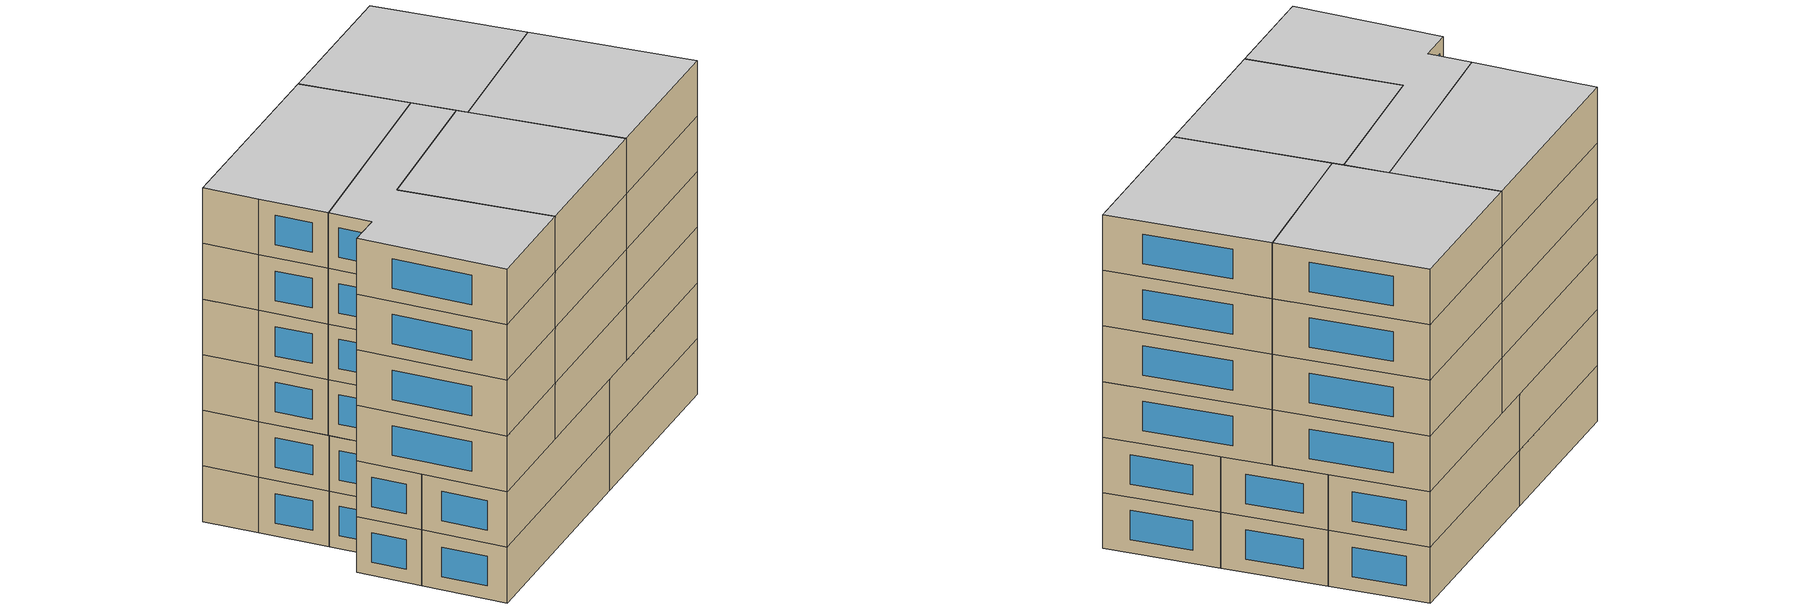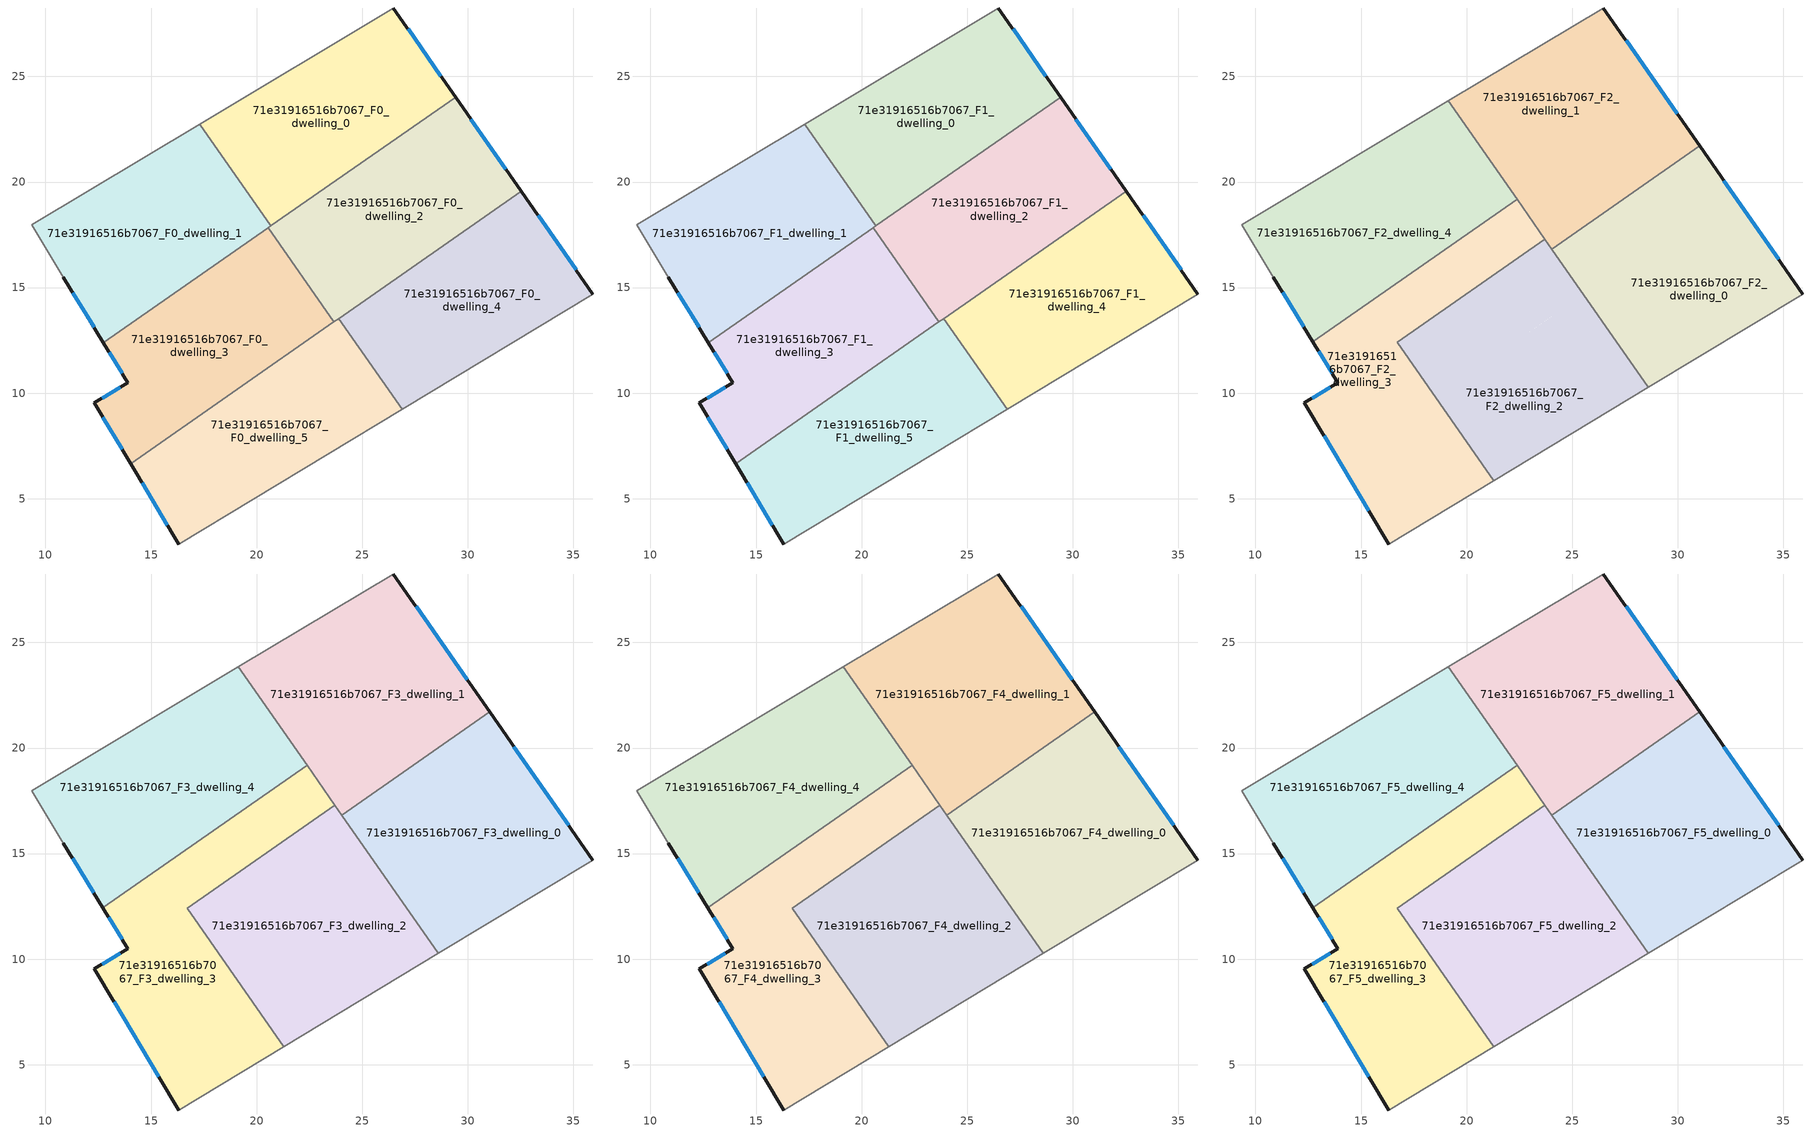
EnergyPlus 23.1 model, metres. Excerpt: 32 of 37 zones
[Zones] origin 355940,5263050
71e31916516b7067_F0_dwelling_0
 floor ground (EU_floor_Construction): 26.48,28.24 29.42,24.02 20.68,17.92 17.31,22.74 z0
 wall outside (EU_wall_Construction): 29.42,24.02 26.48,28.24 z0:3
 wall to 71e31916516b7067_F0_dwelling_1 (EU_wall_Construction): 17.31,22.74 20.68,17.92 z0:3
 wall adiabatic (EU_wall_Construction): 26.48,28.24 17.31,22.74 z0:3
 wall to 71e31916516b7067_F0_dwelling_2 (EU_wall_Construction): 20.68,17.92 29.42,24.02 z0:3
 window (EU_Window_Construction): 28.73,25.01 27.17,27.25 z0.7:2.3
71e31916516b7067_F0_dwelling_1
 floor ground (EU_floor_Construction): 17.31,22.74 20.68,17.92 12.75,12.39 10.84,15.49 9.34,17.97 z0
 wall outside (EU_wall_Construction): 10.84,15.49 12.75,12.39 z0:3
 wall adiabatic (EU_wall_Construction): 17.31,22.74 9.34,17.97 10.84,15.49 z0:3
 wall to 71e31916516b7067_F0_dwelling_3 (EU_wall_Construction): 12.75,12.39 20.55,17.83 z0:3
 wall to 71e31916516b7067_F0_dwelling_2 (EU_wall_Construction): 20.55,17.83 20.68,17.92 z0:3
 window (EU_Window_Construction): 11.29,14.76 12.3,13.11 z0.7:2.3
71e31916516b7067_F0_dwelling_2
 floor ground (EU_floor_Construction): 29.42,24.02 32.53,19.56 23.67,13.37 20.55,17.83 z0
 wall outside (EU_wall_Construction): 32.53,19.56 29.42,24.02 z0:3
 wall to 71e31916516b7067_F0_dwelling_3 (EU_wall_Construction): 20.55,17.83 23.67,13.37 z0:3
 wall to 71e31916516b7067_F0_dwelling_4 (EU_wall_Construction): 23.9,13.53 32.53,19.56 z0:3
 wall to 71e31916516b7067_F0_dwelling_5 (EU_wall_Construction): 23.67,13.37 23.9,13.53 z0:3
 window (EU_Window_Construction): 31.8,20.61 30.16,22.97 z0.7:2.3
71e31916516b7067_F0_dwelling_3
 floor ground (EU_floor_Construction): 20.55,17.83 23.67,13.37 14.04,6.65 12.31,9.54 13.91,10.5 12.75,12.39 z0
 wall outside (EU_wall_Construction): 12.75,12.39 13.91,10.5 12.31,9.54 14.04,6.65 z0:3
 wall to 71e31916516b7067_F0_dwelling_5 (EU_wall_Construction): 14.04,6.65 23.67,13.37 z0:3
 window (EU_Window_Construction): 12.72,8.87 13.63,7.33 / 13.53,10.27 12.69,9.77 / 13.02,11.94 13.64,10.94 z0.7:2.3
71e31916516b7067_F0_dwelling_4
 floor ground (EU_floor_Construction): 32.53,19.56 35.93,14.69 26.89,9.24 23.9,13.53 z0
 wall outside (EU_wall_Construction): 35.93,14.69 32.53,19.56 z0:3
 wall to 71e31916516b7067_F0_dwelling_5 (EU_wall_Construction): 23.9,13.53 26.89,9.24 z0:3
 wall adiabatic (EU_wall_Construction): 26.89,9.24 35.93,14.69 z0:3
 window (EU_Window_Construction): 35.13,15.83 33.33,18.42 z0.7:2.3
71e31916516b7067_F0_dwelling_5
 floor ground (EU_floor_Construction): 23.9,13.53 26.89,9.24 16.31,2.85 14.04,6.65 z0
 wall outside (EU_wall_Construction): 14.04,6.65 16.31,2.85 z0:3
 wall adiabatic (EU_wall_Construction): 16.31,2.85 26.89,9.24 z0:3
 window (EU_Window_Construction): 14.57,5.76 15.78,3.75 z0.7:2.3
71e31916516b7067_F1_dwelling_0
 floor to 71e31916516b7067_F0_dwelling_0 (EU_floor_Construction): 26.48,28.24 29.42,24.02 20.68,17.92 17.31,22.74 z3
 wall outside (EU_wall_Construction): 29.42,24.02 26.48,28.24 z3:6
 wall to 71e31916516b7067_F1_dwelling_1 (EU_wall_Construction): 17.31,22.74 20.68,17.92 z3:6
 wall adiabatic (EU_wall_Construction): 26.48,28.24 17.31,22.74 z3:6
 wall to 71e31916516b7067_F1_dwelling_2 (EU_wall_Construction): 20.68,17.92 29.42,24.02 z3:6
 window (EU_Window_Construction): 28.73,25.01 27.17,27.25 z3.7:5.3
 ceiling adiabatic (EU_roof_Construction): 22.42,19.13 22.39,19.17 20.65,17.96 20.68,17.92 z6
71e31916516b7067_F1_dwelling_1
 floor to 71e31916516b7067_F0_dwelling_1 (EU_floor_Construction): 17.31,22.74 20.68,17.92 12.75,12.39 10.84,15.49 9.34,17.97 z3
 wall outside (EU_wall_Construction): 10.84,15.49 12.75,12.39 z3:6
 wall adiabatic (EU_wall_Construction): 17.31,22.74 9.34,17.97 10.84,15.49 z3:6
 wall to 71e31916516b7067_F1_dwelling_3 (EU_wall_Construction): 12.75,12.39 20.55,17.83 z3:6
 wall to 71e31916516b7067_F1_dwelling_2 (EU_wall_Construction): 20.55,17.83 20.68,17.92 z3:6
 window (EU_Window_Construction): 11.29,14.76 12.3,13.11 z3.7:5.3
 ceiling adiabatic (EU_roof_Construction): 20.68,17.92 20.65,17.96 12.72,12.43 12.75,12.39 z6
71e31916516b7067_F1_dwelling_2
 floor to 71e31916516b7067_F0_dwelling_2 (EU_floor_Construction): 29.42,24.02 32.53,19.56 23.67,13.37 20.55,17.83 z3
 wall outside (EU_wall_Construction): 32.53,19.56 29.42,24.02 z3:6
 wall to 71e31916516b7067_F1_dwelling_3 (EU_wall_Construction): 20.55,17.83 23.67,13.37 z3:6
 wall to 71e31916516b7067_F1_dwelling_4 (EU_wall_Construction): 23.9,13.53 32.53,19.56 z3:6
 wall to 71e31916516b7067_F1_dwelling_5 (EU_wall_Construction): 23.67,13.37 23.9,13.53 z3:6
 window (EU_Window_Construction): 31.8,20.61 30.16,22.97 z3.7:5.3
 ceiling adiabatic (EU_roof_Construction): 23.7,17.29 22.42,19.13 20.55,17.83 21.84,15.99 z6
71e31916516b7067_F1_dwelling_3
 floor to 71e31916516b7067_F0_dwelling_3 (EU_floor_Construction): 20.55,17.83 23.67,13.37 14.04,6.65 12.31,9.54 13.91,10.5 12.75,12.39 z3
 wall outside (EU_wall_Construction): 12.75,12.39 13.91,10.5 12.31,9.54 14.04,6.65 z3:6
 wall to 71e31916516b7067_F1_dwelling_5 (EU_wall_Construction): 14.04,6.65 23.67,13.37 z3:6
 window (EU_Window_Construction): 12.72,8.87 13.63,7.33 / 13.53,10.27 12.69,9.77 / 13.02,11.94 13.64,10.94 z3.7:5.3
71e31916516b7067_F1_dwelling_4
 floor to 71e31916516b7067_F0_dwelling_4 (EU_floor_Construction): 32.53,19.56 35.93,14.69 26.89,9.24 23.9,13.53 z3
 wall outside (EU_wall_Construction): 35.93,14.69 32.53,19.56 z3:6
 wall to 71e31916516b7067_F1_dwelling_5 (EU_wall_Construction): 23.9,13.53 26.89,9.24 z3:6
 wall adiabatic (EU_wall_Construction): 26.89,9.24 35.93,14.69 z3:6
 window (EU_Window_Construction): 35.13,15.83 33.33,18.42 z3.7:5.3
71e31916516b7067_F1_dwelling_5
 floor to 71e31916516b7067_F0_dwelling_5 (EU_floor_Construction): 23.9,13.53 26.89,9.24 16.31,2.85 14.04,6.65 z3
 wall outside (EU_wall_Construction): 14.04,6.65 16.31,2.85 z3:6
 wall adiabatic (EU_wall_Construction): 16.31,2.85 26.89,9.24 z3:6
 window (EU_Window_Construction): 14.57,5.76 15.78,3.75 z3.7:5.3
71e31916516b7067_F2_dwelling_0
 floor to 71e31916516b7067_F1_dwelling_4 (EU_floor_Construction): 32.53,19.56 35.93,14.69 28.6,10.27 25.53,14.67 z6
 floor to 71e31916516b7067_F1_dwelling_2 (EU_floor_Construction): 31.04,21.71 32.53,19.56 25.53,14.67 24.03,16.82 z6
 wall outside (EU_wall_Construction): 35.93,14.69 31.04,21.71 z6:9
 wall to 71e31916516b7067_F2_dwelling_1 (EU_wall_Construction): 31.04,21.71 24.03,16.82 z6:9
 wall adiabatic (EU_wall_Construction): 28.6,10.27 35.93,14.69 z6:9
 wall to 71e31916516b7067_F2_dwelling_2 (EU_wall_Construction): 24.03,16.82 28.6,10.27 z6:9
 window (EU_Window_Construction): 34.78,16.34 32.19,20.06 z6.7:8.3
71e31916516b7067_F2_dwelling_1
 floor to 71e31916516b7067_F1_dwelling_0 (EU_floor_Construction): 26.48,28.24 29.42,24.02 22.42,19.13 19.14,23.84 z6
 floor to 71e31916516b7067_F1_dwelling_2 (EU_floor_Construction): 29.42,24.02 31.04,21.71 24.03,16.82 22.42,19.13 z6
 wall outside (EU_wall_Construction): 31.04,21.71 26.48,28.24 z6:9
 wall adiabatic (EU_wall_Construction): 26.48,28.24 19.14,23.84 z6:9
 wall to 71e31916516b7067_F2_dwelling_4 (EU_wall_Construction): 19.14,23.84 22.39,19.17 z6:9
 wall to 71e31916516b7067_F2_dwelling_3 (EU_wall_Construction): 22.39,19.17 23.71,17.29 z6:9
 wall to 71e31916516b7067_F2_dwelling_2 (EU_wall_Construction): 23.71,17.29 24.03,16.82 z6:9
 window (EU_Window_Construction): 29.97,23.24 27.55,26.71 z6.7:8.3
71e31916516b7067_F2_dwelling_2
 floor to 71e31916516b7067_F1_dwelling_5 (EU_floor_Construction): 23.9,13.53 26.89,9.24 21.29,5.85 18.54,9.79 z6
 floor to 71e31916516b7067_F1_dwelling_4 (EU_floor_Construction): 25.53,14.67 28.6,10.27 26.89,9.24 23.9,13.53 z6
 floor to 71e31916516b7067_F1_dwelling_3 (EU_floor_Construction): 21.84,15.99 23.67,13.37 18.54,9.79 16.71,12.41 z6
 floor to 71e31916516b7067_F1_dwelling_2 (EU_floor_Construction): 23.7,17.29 25.53,14.67 23.67,13.37 21.84,15.99 z6
 wall to 71e31916516b7067_F2_dwelling_3 (EU_wall_Construction): 23.71,17.29 16.71,12.41 21.29,5.85 z6:9
 wall adiabatic (EU_wall_Construction): 21.29,5.85 28.6,10.27 z6:9
71e31916516b7067_F2_dwelling_3
 floor to 71e31916516b7067_F1_dwelling_3 (EU_floor_Construction): 20.55,17.83 21.84,15.99 16.71,12.41 18.54,9.79 14.04,6.65 12.31,9.54 13.91,10.5 12.75,12.39 z6
 floor adiabatic (EU_floor_Construction): 22.39,19.17 23.71,17.29 21.84,15.99 20.55,17.83 12.75,12.39 12.72,12.43 z6
 floor to 71e31916516b7067_F1_dwelling_5 (EU_floor_Construction): 18.54,9.79 21.29,5.85 16.31,2.85 14.04,6.65 z6
 wall outside (EU_wall_Construction): 12.72,12.43 13.91,10.5 12.31,9.54 16.31,2.85 z6:9
 wall adiabatic (EU_wall_Construction): 16.31,2.85 21.29,5.85 z6:9
 wall to 71e31916516b7067_F2_dwelling_4 (EU_wall_Construction): 22.39,19.17 12.72,12.43 z6:9
 window (EU_Window_Construction): 13.25,7.97 15.37,4.42 / 13.53,10.27 12.69,9.77 / 13,11.97 13.63,10.95 z6.7:8.3
71e31916516b7067_F2_dwelling_4
 floor to 71e31916516b7067_F1_dwelling_1 (EU_floor_Construction): 17.31,22.74 20.65,17.96 12.72,12.43 10.84,15.49 9.34,17.97 z6
 floor to 71e31916516b7067_F1_dwelling_0 (EU_floor_Construction): 19.14,23.84 22.39,19.17 20.65,17.96 17.31,22.74 z6
 wall outside (EU_wall_Construction): 10.84,15.49 12.72,12.43 z6:9
 wall adiabatic (EU_wall_Construction): 19.14,23.84 9.34,17.97 10.84,15.49 z6:9
 window (EU_Window_Construction): 11.28,14.77 12.28,13.15 z6.7:8.3
71e31916516b7067_F3_dwelling_0
 floor to 71e31916516b7067_F2_dwelling_0 (EU_floor_Construction): 31.04,21.71 35.93,14.69 28.6,10.27 24.03,16.82 z9
 wall outside (EU_wall_Construction): 35.93,14.69 31.04,21.71 z9:12
 wall to 71e31916516b7067_F3_dwelling_1 (EU_wall_Construction): 31.04,21.71 24.03,16.82 z9:12
 wall adiabatic (EU_wall_Construction): 28.6,10.27 35.93,14.69 z9:12
 wall to 71e31916516b7067_F3_dwelling_2 (EU_wall_Construction): 24.03,16.82 28.6,10.27 z9:12
 window (EU_Window_Construction): 34.78,16.34 32.19,20.06 z9.7:11.3
71e31916516b7067_F3_dwelling_1
 floor to 71e31916516b7067_F2_dwelling_1 (EU_floor_Construction): 26.48,28.24 31.04,21.71 24.03,16.82 19.14,23.84 z9
 wall outside (EU_wall_Construction): 31.04,21.71 26.48,28.24 z9:12
 wall adiabatic (EU_wall_Construction): 26.48,28.24 19.14,23.84 z9:12
 wall to 71e31916516b7067_F3_dwelling_4 (EU_wall_Construction): 19.14,23.84 22.39,19.17 z9:12
 wall to 71e31916516b7067_F3_dwelling_3 (EU_wall_Construction): 22.39,19.17 23.71,17.29 z9:12
 wall to 71e31916516b7067_F3_dwelling_2 (EU_wall_Construction): 23.71,17.29 24.03,16.82 z9:12
 window (EU_Window_Construction): 29.97,23.24 27.55,26.71 z9.7:11.3
71e31916516b7067_F3_dwelling_2
 floor to 71e31916516b7067_F2_dwelling_2 (EU_floor_Construction): 23.71,17.29 28.6,10.27 21.29,5.85 16.71,12.41 z9
 wall to 71e31916516b7067_F3_dwelling_3 (EU_wall_Construction): 23.71,17.29 16.71,12.41 21.29,5.85 z9:12
 wall adiabatic (EU_wall_Construction): 21.29,5.85 28.6,10.27 z9:12
71e31916516b7067_F3_dwelling_3
 floor to 71e31916516b7067_F2_dwelling_3 (EU_floor_Construction): 22.39,19.17 23.71,17.29 16.71,12.41 21.29,5.85 16.31,2.85 12.31,9.54 13.91,10.5 12.72,12.43 z9
 wall outside (EU_wall_Construction): 12.72,12.43 13.91,10.5 12.31,9.54 16.31,2.85 z9:12
 wall adiabatic (EU_wall_Construction): 16.31,2.85 21.29,5.85 z9:12
 wall to 71e31916516b7067_F3_dwelling_4 (EU_wall_Construction): 22.39,19.17 12.72,12.43 z9:12
 window (EU_Window_Construction): 13.25,7.97 15.37,4.42 / 13.53,10.27 12.69,9.77 / 13,11.97 13.63,10.95 z9.7:11.3
71e31916516b7067_F3_dwelling_4
 floor to 71e31916516b7067_F2_dwelling_4 (EU_floor_Construction): 19.14,23.84 22.39,19.17 12.72,12.43 10.84,15.49 9.34,17.97 z9
 wall outside (EU_wall_Construction): 10.84,15.49 12.72,12.43 z9:12
 wall adiabatic (EU_wall_Construction): 19.14,23.84 9.34,17.97 10.84,15.49 z9:12
 window (EU_Window_Construction): 11.28,14.77 12.28,13.15 z9.7:11.3
71e31916516b7067_F4_dwelling_0
 floor to 71e31916516b7067_F3_dwelling_0 (EU_floor_Construction): 31.04,21.71 35.93,14.69 28.6,10.27 24.03,16.82 z12
 wall outside (EU_wall_Construction): 35.93,14.69 31.04,21.71 z12:15
 wall to 71e31916516b7067_F4_dwelling_1 (EU_wall_Construction): 31.04,21.71 24.03,16.82 z12:15
 wall adiabatic (EU_wall_Construction): 28.6,10.27 35.93,14.69 z12:15
 wall to 71e31916516b7067_F4_dwelling_2 (EU_wall_Construction): 24.03,16.82 28.6,10.27 z12:15
 window (EU_Window_Construction): 34.78,16.34 32.19,20.06 z12.7:14.3
71e31916516b7067_F4_dwelling_1
 floor to 71e31916516b7067_F3_dwelling_1 (EU_floor_Construction): 26.48,28.24 31.04,21.71 24.03,16.82 19.14,23.84 z12
 wall outside (EU_wall_Construction): 31.04,21.71 26.48,28.24 z12:15
 wall adiabatic (EU_wall_Construction): 26.48,28.24 19.14,23.84 z12:15
 wall to 71e31916516b7067_F4_dwelling_4 (EU_wall_Construction): 19.14,23.84 22.39,19.17 z12:15
 wall to 71e31916516b7067_F4_dwelling_3 (EU_wall_Construction): 22.39,19.17 23.71,17.29 z12:15
 wall to 71e31916516b7067_F4_dwelling_2 (EU_wall_Construction): 23.71,17.29 24.03,16.82 z12:15
 window (EU_Window_Construction): 29.97,23.24 27.55,26.71 z12.7:14.3
71e31916516b7067_F4_dwelling_2
 floor to 71e31916516b7067_F3_dwelling_2 (EU_floor_Construction): 23.71,17.29 28.6,10.27 21.29,5.85 16.71,12.41 z12
 wall to 71e31916516b7067_F4_dwelling_3 (EU_wall_Construction): 23.71,17.29 16.71,12.41 21.29,5.85 z12:15
 wall adiabatic (EU_wall_Construction): 21.29,5.85 28.6,10.27 z12:15
71e31916516b7067_F4_dwelling_3
 floor to 71e31916516b7067_F3_dwelling_3 (EU_floor_Construction): 22.39,19.17 23.71,17.29 16.71,12.41 21.29,5.85 16.31,2.85 12.31,9.54 13.91,10.5 12.72,12.43 z12
 wall outside (EU_wall_Construction): 12.72,12.43 13.91,10.5 12.31,9.54 16.31,2.85 z12:15
 wall adiabatic (EU_wall_Construction): 16.31,2.85 21.29,5.85 z12:15
 wall to 71e31916516b7067_F4_dwelling_4 (EU_wall_Construction): 22.39,19.17 12.72,12.43 z12:15
 window (EU_Window_Construction): 13.25,7.97 15.37,4.42 / 13.53,10.27 12.69,9.77 / 13,11.97 13.63,10.95 z12.7:14.3
71e31916516b7067_F4_dwelling_4
 floor to 71e31916516b7067_F3_dwelling_4 (EU_floor_Construction): 19.14,23.84 22.39,19.17 12.72,12.43 10.84,15.49 9.34,17.97 z12
 wall outside (EU_wall_Construction): 10.84,15.49 12.72,12.43 z12:15
 wall adiabatic (EU_wall_Construction): 19.14,23.84 9.34,17.97 10.84,15.49 z12:15
 window (EU_Window_Construction): 11.28,14.77 12.28,13.15 z12.7:14.3
71e31916516b7067_F5_dwelling_0
 floor to 71e31916516b7067_F4_dwelling_0 (EU_floor_Construction): 31.04,21.71 35.93,14.69 28.6,10.27 24.03,16.82 z15
 wall outside (EU_wall_Construction): 35.93,14.69 31.04,21.71 z15:18
 wall to 71e31916516b7067_F5_dwelling_1 (EU_wall_Construction): 31.04,21.71 24.03,16.82 z15:18
 wall adiabatic (EU_wall_Construction): 28.6,10.27 35.93,14.69 z15:18
 wall to 71e31916516b7067_F5_dwelling_2 (EU_wall_Construction): 24.03,16.82 28.6,10.27 z15:18
 window (EU_Window_Construction): 34.78,16.34 32.19,20.06 z15.7:17.3
 ceiling to 71e31916516b7067_F6_dwelling_0 (EU_floor_Construction): 35.93,14.69 31.04,21.71 24.03,16.82 28.6,10.27 z18
71e31916516b7067_F5_dwelling_1
 floor to 71e31916516b7067_F4_dwelling_1 (EU_floor_Construction): 26.48,28.24 31.04,21.71 24.03,16.82 19.14,23.84 z15
 wall outside (EU_wall_Construction): 31.04,21.71 26.48,28.24 z15:18
 wall adiabatic (EU_wall_Construction): 26.48,28.24 19.14,23.84 z15:18
 wall to 71e31916516b7067_F5_dwelling_4 (EU_wall_Construction): 19.14,23.84 22.39,19.17 z15:18
 wall to 71e31916516b7067_F5_dwelling_3 (EU_wall_Construction): 22.39,19.17 23.71,17.29 z15:18
 wall to 71e31916516b7067_F5_dwelling_2 (EU_wall_Construction): 23.71,17.29 24.03,16.82 z15:18
 window (EU_Window_Construction): 29.97,23.24 27.55,26.71 z15.7:17.3
 ceiling to 71e31916516b7067_F6_dwelling_1 (EU_floor_Construction): 31.04,21.71 26.48,28.24 19.14,23.84 24.03,16.82 z18
71e31916516b7067_F5_dwelling_2
 floor to 71e31916516b7067_F4_dwelling_2 (EU_floor_Construction): 23.71,17.29 28.6,10.27 21.29,5.85 16.71,12.41 z15
 wall to 71e31916516b7067_F5_dwelling_3 (EU_wall_Construction): 23.71,17.29 16.71,12.41 21.29,5.85 z15:18
 wall adiabatic (EU_wall_Construction): 21.29,5.85 28.6,10.27 z15:18
 ceiling to 71e31916516b7067_F6_dwelling_2 (EU_floor_Construction): 28.6,10.27 23.71,17.29 16.71,12.41 21.29,5.85 z18
71e31916516b7067_F5_dwelling_3
 floor to 71e31916516b7067_F4_dwelling_3 (EU_floor_Construction): 22.39,19.17 23.71,17.29 16.71,12.41 21.29,5.85 16.31,2.85 12.31,9.54 13.91,10.5 12.72,12.43 z15
 wall outside (EU_wall_Construction): 12.72,12.43 13.91,10.5 12.31,9.54 16.31,2.85 z15:18
 wall adiabatic (EU_wall_Construction): 16.31,2.85 21.29,5.85 z15:18
 wall to 71e31916516b7067_F5_dwelling_4 (EU_wall_Construction): 22.39,19.17 12.72,12.43 z15:18
 window (EU_Window_Construction): 13.25,7.97 15.37,4.42 / 13.53,10.27 12.69,9.77 / 13,11.97 13.63,10.95 z15.7:17.3
 ceiling to 71e31916516b7067_F6_dwelling_3 (EU_floor_Construction): 21.29,5.85 16.71,12.41 23.71,17.29 22.39,19.17 12.72,12.43 13.91,10.5 12.31,9.54 16.31,2.85 z18
71e31916516b7067_F5_dwelling_4
 floor to 71e31916516b7067_F4_dwelling_4 (EU_floor_Construction): 19.14,23.84 22.39,19.17 12.72,12.43 10.84,15.49 9.34,17.97 z15
 wall outside (EU_wall_Construction): 10.84,15.49 12.72,12.43 z15:18
 wall adiabatic (EU_wall_Construction): 19.14,23.84 9.34,17.97 10.84,15.49 z15:18
 window (EU_Window_Construction): 11.28,14.77 12.28,13.15 z15.7:17.3
 ceiling to 71e31916516b7067_F6_dwelling_4 (EU_floor_Construction): 22.39,19.17 19.14,23.84 9.34,17.97 10.84,15.49 12.72,12.43 z18
[Building]
EU S2 Campaign: North Axis=0; Terrain=City; Solar Distribution=FullExterior
[Site:Location]
Budapest.Ferenc.Liszt.Intl.AP: Latitude=47.437; Longitude=19.256; Time Zone=1; Elevation=185
[SizingPeriod:WeatherFileDays]
AnnualSizingPeriod: Begin Month=1; Begin Day of Month=1; End Month=12; End Day of Month=31; Day of Week for Start Day=Monday; Use Weather File Daylight Saving Period=No; Use Weather File Rain and Snow Indicators=No
[MATERIAL]
EU_InternalMass_Material: Roughness=MediumRough; Thickness=0.1; Conductivity=1; Density=1800; Specific Heat=900; Thermal Absorptance=0.9; Solar Absorptance=0.7; Visible Absorptance=0.7
[MATERIAL:NOMASS] Roughness=MediumRough; Thermal Absorptance=0.9; Solar Absorptance=0.7; Visible Absorptance=0.7
Name | Thermal Resistance
EU_wall_NoMass | 0.832559
EU_roof_NoMass | 1.39638
EU_floor_NoMass | 0.872794
[WINDOWMATERIAL:SIMPLEGLAZINGSYSTEM]
EU_Window_SimpleGlazing: UFactor=2.79869; Solar Heat Gain Coefficient=0.75; Visible Transmittance=0.75
[CONSTRUCTION]
EU_wall_Construction: EU_wall_NoMass
EU_roof_Construction: EU_roof_NoMass
EU_floor_Construction: EU_floor_NoMass
EU_Window_Construction: EU_Window_SimpleGlazing
EU_InternalMass_Construction: EU_InternalMass_Material
[ZONE] Type=1; Multiplier=1; Ceiling Height=autocalculate; Floor Area=autocalculate; Part of Total Floor Area=Yes
Name | Volume
71e31916516b7067_F0_dwelling_0; 71e31916516b7067_F1_dwelling_0; 71e31916516b7067_F0_dwelling_1; 71e31916516b7067_F1_dwelling_1 | 176.524
71e31916516b7067_F2_dwelling_0; 71e31916516b7067_F3_dwelling_0; 71e31916516b7067_F4_dwelling_0; 71e31916516b7067_F5_dwelling_0 | 211.844
71e31916516b7067_F2_dwelling_1; 71e31916516b7067_F3_dwelling_1; 71e31916516b7067_F4_dwelling_1; 71e31916516b7067_F5_dwelling_1 | 211.834
71e31916516b7067_F0_dwelling_2; 71e31916516b7067_F1_dwelling_2 | 176.521
71e31916516b7067_F2_dwelling_2; 71e31916516b7067_F3_dwelling_2; 71e31916516b7067_F4_dwelling_2; 71e31916516b7067_F5_dwelling_2; 71e31916516b7067_F2_dwelling_4; 71e31916516b7067_F3_dwelling_4; 71e31916516b7067_F4_dwelling_4; 71e31916516b7067_F5_dwelling_4 | 211.82
71e31916516b7067_F0_dwelling_3; 71e31916516b7067_F1_dwelling_3 | 176.531
71e31916516b7067_F2_dwelling_3; 71e31916516b7067_F3_dwelling_3; 71e31916516b7067_F4_dwelling_3; 71e31916516b7067_F5_dwelling_3 | 211.838
71e31916516b7067_F0_dwelling_4; 71e31916516b7067_F1_dwelling_4 | 176.54
71e31916516b7067_F0_dwelling_5; 71e31916516b7067_F1_dwelling_5 | 176.517
[INTERNALMASS] Construction=EU_InternalMass_Construction
Name | Zone or ZoneList | Surface Area
71e31916516b7067_F0_dwelling_0_EU_InternalMass | 71e31916516b7067_F0_dwelling_0 | 58.8413
71e31916516b7067_F0_dwelling_1_EU_InternalMass | 71e31916516b7067_F0_dwelling_1 | 58.8415
71e31916516b7067_F0_dwelling_2_EU_InternalMass | 71e31916516b7067_F0_dwelling_2 | 58.8404
71e31916516b7067_F0_dwelling_3_EU_InternalMass | 71e31916516b7067_F0_dwelling_3 | 58.8437
71e31916516b7067_F0_dwelling_4_EU_InternalMass | 71e31916516b7067_F0_dwelling_4 | 58.8468
71e31916516b7067_F0_dwelling_5_EU_InternalMass | 71e31916516b7067_F0_dwelling_5 | 58.8392
71e31916516b7067_F1_dwelling_0_EU_InternalMass | 71e31916516b7067_F1_dwelling_0 | 58.8413
71e31916516b7067_F1_dwelling_1_EU_InternalMass | 71e31916516b7067_F1_dwelling_1 | 58.8415
71e31916516b7067_F1_dwelling_2_EU_InternalMass | 71e31916516b7067_F1_dwelling_2 | 58.8404
71e31916516b7067_F1_dwelling_3_EU_InternalMass | 71e31916516b7067_F1_dwelling_3 | 58.8437
71e31916516b7067_F1_dwelling_4_EU_InternalMass | 71e31916516b7067_F1_dwelling_4 | 58.8468
71e31916516b7067_F1_dwelling_5_EU_InternalMass | 71e31916516b7067_F1_dwelling_5 | 58.8392
71e31916516b7067_F2_dwelling_0_EU_InternalMass | 71e31916516b7067_F2_dwelling_0 | 70.6147
71e31916516b7067_F2_dwelling_1_EU_InternalMass | 71e31916516b7067_F2_dwelling_1 | 70.6134
71e31916516b7067_F2_dwelling_2_EU_InternalMass | 71e31916516b7067_F2_dwelling_2 | 70.6083
71e31916516b7067_F2_dwelling_3_EU_InternalMass | 71e31916516b7067_F2_dwelling_3 | 70.6126
71e31916516b7067_F2_dwelling_4_EU_InternalMass | 71e31916516b7067_F2_dwelling_4 | 70.6109
71e31916516b7067_F3_dwelling_0_EU_InternalMass | 71e31916516b7067_F3_dwelling_0 | 70.6147
71e31916516b7067_F3_dwelling_1_EU_InternalMass | 71e31916516b7067_F3_dwelling_1 | 70.6134
71e31916516b7067_F3_dwelling_2_EU_InternalMass | 71e31916516b7067_F3_dwelling_2 | 70.6083
71e31916516b7067_F3_dwelling_3_EU_InternalMass | 71e31916516b7067_F3_dwelling_3 | 70.6126
71e31916516b7067_F3_dwelling_4_EU_InternalMass | 71e31916516b7067_F3_dwelling_4 | 70.6109
71e31916516b7067_F4_dwelling_0_EU_InternalMass | 71e31916516b7067_F4_dwelling_0 | 70.6147
71e31916516b7067_F4_dwelling_1_EU_InternalMass | 71e31916516b7067_F4_dwelling_1 | 70.6134
71e31916516b7067_F4_dwelling_2_EU_InternalMass | 71e31916516b7067_F4_dwelling_2 | 70.6083
71e31916516b7067_F4_dwelling_3_EU_InternalMass | 71e31916516b7067_F4_dwelling_3 | 70.6126
71e31916516b7067_F4_dwelling_4_EU_InternalMass | 71e31916516b7067_F4_dwelling_4 | 70.6109
71e31916516b7067_F5_dwelling_0_EU_InternalMass | 71e31916516b7067_F5_dwelling_0 | 70.6147
71e31916516b7067_F5_dwelling_1_EU_InternalMass | 71e31916516b7067_F5_dwelling_1 | 70.6134
71e31916516b7067_F5_dwelling_2_EU_InternalMass | 71e31916516b7067_F5_dwelling_2 | 70.6083
71e31916516b7067_F5_dwelling_3_EU_InternalMass | 71e31916516b7067_F5_dwelling_3 | 70.6126
71e31916516b7067_F5_dwelling_4_EU_InternalMass | 71e31916516b7067_F5_dwelling_4 | 70.6109
[OTHEREQUIPMENT] Fuel Type=Electricity; Design Level Calculation Method=Watts/Area; Power per Zone Floor Area=1; Fraction Latent=0; Fraction Radiant=0; Fraction Lost=0; Carbon Dioxide Generation Rate=0; EndUse Subcategory=EU_Step8_InternalGains
Name | Zone or ZoneList or Space or SpaceList | Schedule
EU_Step8_InternalGain_71e31916516b7067_F0_dwelling_0_f000 | 71e31916516b7067_F0_dwelling_0 | EU_Step8_GainSchedule_71e31916516b7067_F0_dwelling_0_f000
EU_Step8_InternalGain_71e31916516b7067_F0_dwelling_1_f000 | 71e31916516b7067_F0_dwelling_1 | EU_Step8_GainSchedule_71e31916516b7067_F0_dwelling_1_f000
EU_Step8_InternalGain_71e31916516b7067_F0_dwelling_2_f000 | 71e31916516b7067_F0_dwelling_2 | EU_Step8_GainSchedule_71e31916516b7067_F0_dwelling_2_f000
EU_Step8_InternalGain_71e31916516b7067_F0_dwelling_3_f000 | 71e31916516b7067_F0_dwelling_3 | EU_Step8_GainSchedule_71e31916516b7067_F0_dwelling_3_f000
EU_Step8_InternalGain_71e31916516b7067_F0_dwelling_4_f000 | 71e31916516b7067_F0_dwelling_4 | EU_Step8_GainSchedule_71e31916516b7067_F0_dwelling_4_f000
EU_Step8_InternalGain_71e31916516b7067_F0_dwelling_5_f000 | 71e31916516b7067_F0_dwelling_5 | EU_Step8_GainSchedule_71e31916516b7067_F0_dwelling_5_f000
EU_Step8_InternalGain_71e31916516b7067_F1_dwelling_0_f000 | 71e31916516b7067_F1_dwelling_0 | EU_Step8_GainSchedule_71e31916516b7067_F1_dwelling_0_f000
EU_Step8_InternalGain_71e31916516b7067_F1_dwelling_1_f000 | 71e31916516b7067_F1_dwelling_1 | EU_Step8_GainSchedule_71e31916516b7067_F1_dwelling_1_f000
EU_Step8_InternalGain_71e31916516b7067_F1_dwelling_2_f000 | 71e31916516b7067_F1_dwelling_2 | EU_Step8_GainSchedule_71e31916516b7067_F1_dwelling_2_f000
EU_Step8_InternalGain_71e31916516b7067_F1_dwelling_3_f000 | 71e31916516b7067_F1_dwelling_3 | EU_Step8_GainSchedule_71e31916516b7067_F1_dwelling_3_f000
EU_Step8_InternalGain_71e31916516b7067_F1_dwelling_4_f000 | 71e31916516b7067_F1_dwelling_4 | EU_Step8_GainSchedule_71e31916516b7067_F1_dwelling_4_f000
EU_Step8_InternalGain_71e31916516b7067_F1_dwelling_5_f000 | 71e31916516b7067_F1_dwelling_5 | EU_Step8_GainSchedule_71e31916516b7067_F1_dwelling_5_f000
EU_Step8_InternalGain_71e31916516b7067_F2_dwelling_0_f000 | 71e31916516b7067_F2_dwelling_0 | EU_Step8_GainSchedule_71e31916516b7067_F2_dwelling_0_f000
EU_Step8_InternalGain_71e31916516b7067_F2_dwelling_1_f000 | 71e31916516b7067_F2_dwelling_1 | EU_Step8_GainSchedule_71e31916516b7067_F2_dwelling_1_f000
EU_Step8_InternalGain_71e31916516b7067_F2_dwelling_2_f000 | 71e31916516b7067_F2_dwelling_2 | EU_Step8_GainSchedule_71e31916516b7067_F2_dwelling_2_f000
EU_Step8_InternalGain_71e31916516b7067_F2_dwelling_3_f000 | 71e31916516b7067_F2_dwelling_3 | EU_Step8_GainSchedule_71e31916516b7067_F2_dwelling_3_f000
EU_Step8_InternalGain_71e31916516b7067_F2_dwelling_4_f000 | 71e31916516b7067_F2_dwelling_4 | EU_Step8_GainSchedule_71e31916516b7067_F2_dwelling_4_f000
EU_Step8_InternalGain_71e31916516b7067_F3_dwelling_0_f000 | 71e31916516b7067_F3_dwelling_0 | EU_Step8_GainSchedule_71e31916516b7067_F3_dwelling_0_f000
EU_Step8_InternalGain_71e31916516b7067_F3_dwelling_1_f000 | 71e31916516b7067_F3_dwelling_1 | EU_Step8_GainSchedule_71e31916516b7067_F3_dwelling_1_f000
EU_Step8_InternalGain_71e31916516b7067_F3_dwelling_2_f000 | 71e31916516b7067_F3_dwelling_2 | EU_Step8_GainSchedule_71e31916516b7067_F3_dwelling_2_f000
EU_Step8_InternalGain_71e31916516b7067_F3_dwelling_3_f000 | 71e31916516b7067_F3_dwelling_3 | EU_Step8_GainSchedule_71e31916516b7067_F3_dwelling_3_f000
EU_Step8_InternalGain_71e31916516b7067_F3_dwelling_4_f000 | 71e31916516b7067_F3_dwelling_4 | EU_Step8_GainSchedule_71e31916516b7067_F3_dwelling_4_f000
EU_Step8_InternalGain_71e31916516b7067_F4_dwelling_0_f000 | 71e31916516b7067_F4_dwelling_0 | EU_Step8_GainSchedule_71e31916516b7067_F4_dwelling_0_f000
EU_Step8_InternalGain_71e31916516b7067_F4_dwelling_1_f000 | 71e31916516b7067_F4_dwelling_1 | EU_Step8_GainSchedule_71e31916516b7067_F4_dwelling_1_f000
EU_Step8_InternalGain_71e31916516b7067_F4_dwelling_2_f000 | 71e31916516b7067_F4_dwelling_2 | EU_Step8_GainSchedule_71e31916516b7067_F4_dwelling_2_f000
EU_Step8_InternalGain_71e31916516b7067_F4_dwelling_3_f000 | 71e31916516b7067_F4_dwelling_3 | EU_Step8_GainSchedule_71e31916516b7067_F4_dwelling_3_f000
EU_Step8_InternalGain_71e31916516b7067_F4_dwelling_4_f000 | 71e31916516b7067_F4_dwelling_4 | EU_Step8_GainSchedule_71e31916516b7067_F4_dwelling_4_f000
EU_Step8_InternalGain_71e31916516b7067_F5_dwelling_0_f000 | 71e31916516b7067_F5_dwelling_0 | EU_Step8_GainSchedule_71e31916516b7067_F5_dwelling_0_f000
EU_Step8_InternalGain_71e31916516b7067_F5_dwelling_1_f000 | 71e31916516b7067_F5_dwelling_1 | EU_Step8_GainSchedule_71e31916516b7067_F5_dwelling_1_f000
EU_Step8_InternalGain_71e31916516b7067_F5_dwelling_2_f000 | 71e31916516b7067_F5_dwelling_2 | EU_Step8_GainSchedule_71e31916516b7067_F5_dwelling_2_f000
EU_Step8_InternalGain_71e31916516b7067_F5_dwelling_3_f000 | 71e31916516b7067_F5_dwelling_3 | EU_Step8_GainSchedule_71e31916516b7067_F5_dwelling_3_f000
EU_Step8_InternalGain_71e31916516b7067_F5_dwelling_4_f000 | 71e31916516b7067_F5_dwelling_4 | EU_Step8_GainSchedule_71e31916516b7067_F5_dwelling_4_f000
[ZONEVENTILATION:DESIGNFLOWRATE] Schedule=EU_AlwaysOn; Design Flow Rate Calculation Method=AirChanges/Hour; Air Changes per Hour=0.475469; Ventilation Type=Natural; Fan Pressure Rise=0; Fan Total Efficiency=1; Constant Term Coefficient=1; Temperature Term Coefficient=0; Velocity Term Coefficient=0; Velocity Squared Term Coefficient=0; Minimum Indoor Temperature=-100; Maximum Indoor Temperature=100; Delta Temperature=-100; Minimum Outdoor Temperature=-100; Maximum Outdoor Temperature=100; Maximum Wind Speed=40
Name | Zone or ZoneList or Space or SpaceList
EU_ConstantAir_71e31916516b7067_F0_dwelling_0 | 71e31916516b7067_F0_dwelling_0
EU_ConstantAir_71e31916516b7067_F0_dwelling_1 | 71e31916516b7067_F0_dwelling_1
EU_ConstantAir_71e31916516b7067_F0_dwelling_2 | 71e31916516b7067_F0_dwelling_2
EU_ConstantAir_71e31916516b7067_F0_dwelling_3 | 71e31916516b7067_F0_dwelling_3
EU_ConstantAir_71e31916516b7067_F0_dwelling_4 | 71e31916516b7067_F0_dwelling_4
EU_ConstantAir_71e31916516b7067_F0_dwelling_5 | 71e31916516b7067_F0_dwelling_5
EU_ConstantAir_71e31916516b7067_F1_dwelling_0 | 71e31916516b7067_F1_dwelling_0
EU_ConstantAir_71e31916516b7067_F1_dwelling_1 | 71e31916516b7067_F1_dwelling_1
EU_ConstantAir_71e31916516b7067_F1_dwelling_2 | 71e31916516b7067_F1_dwelling_2
EU_ConstantAir_71e31916516b7067_F1_dwelling_3 | 71e31916516b7067_F1_dwelling_3
EU_ConstantAir_71e31916516b7067_F1_dwelling_4 | 71e31916516b7067_F1_dwelling_4
EU_ConstantAir_71e31916516b7067_F1_dwelling_5 | 71e31916516b7067_F1_dwelling_5
EU_ConstantAir_71e31916516b7067_F2_dwelling_0 | 71e31916516b7067_F2_dwelling_0
EU_ConstantAir_71e31916516b7067_F2_dwelling_1 | 71e31916516b7067_F2_dwelling_1
EU_ConstantAir_71e31916516b7067_F2_dwelling_2 | 71e31916516b7067_F2_dwelling_2
EU_ConstantAir_71e31916516b7067_F2_dwelling_3 | 71e31916516b7067_F2_dwelling_3
EU_ConstantAir_71e31916516b7067_F2_dwelling_4 | 71e31916516b7067_F2_dwelling_4
EU_ConstantAir_71e31916516b7067_F3_dwelling_0 | 71e31916516b7067_F3_dwelling_0
EU_ConstantAir_71e31916516b7067_F3_dwelling_1 | 71e31916516b7067_F3_dwelling_1
EU_ConstantAir_71e31916516b7067_F3_dwelling_2 | 71e31916516b7067_F3_dwelling_2
EU_ConstantAir_71e31916516b7067_F3_dwelling_3 | 71e31916516b7067_F3_dwelling_3
EU_ConstantAir_71e31916516b7067_F3_dwelling_4 | 71e31916516b7067_F3_dwelling_4
EU_ConstantAir_71e31916516b7067_F4_dwelling_0 | 71e31916516b7067_F4_dwelling_0
EU_ConstantAir_71e31916516b7067_F4_dwelling_1 | 71e31916516b7067_F4_dwelling_1
EU_ConstantAir_71e31916516b7067_F4_dwelling_2 | 71e31916516b7067_F4_dwelling_2
EU_ConstantAir_71e31916516b7067_F4_dwelling_3 | 71e31916516b7067_F4_dwelling_3
EU_ConstantAir_71e31916516b7067_F4_dwelling_4 | 71e31916516b7067_F4_dwelling_4
EU_ConstantAir_71e31916516b7067_F5_dwelling_0 | 71e31916516b7067_F5_dwelling_0
EU_ConstantAir_71e31916516b7067_F5_dwelling_1 | 71e31916516b7067_F5_dwelling_1
EU_ConstantAir_71e31916516b7067_F5_dwelling_2 | 71e31916516b7067_F5_dwelling_2
EU_ConstantAir_71e31916516b7067_F5_dwelling_3 | 71e31916516b7067_F5_dwelling_3
EU_ConstantAir_71e31916516b7067_F5_dwelling_4 | 71e31916516b7067_F5_dwelling_4
[HVACTEMPLATE:THERMOSTAT] Constant Heating Setpoint=20; Constant Cooling Setpoint=50
EU_HeatOnly_71e31916516b7067_F0_dwelling_0; EU_HeatOnly_71e31916516b7067_F0_dwelling_1; EU_HeatOnly_71e31916516b7067_F0_dwelling_2; EU_HeatOnly_71e31916516b7067_F0_dwelling_3; EU_HeatOnly_71e31916516b7067_F0_dwelling_4; EU_HeatOnly_71e31916516b7067_F0_dwelling_5; EU_HeatOnly_71e31916516b7067_F1_dwelling_0; EU_HeatOnly_71e31916516b7067_F1_dwelling_1; EU_HeatOnly_71e31916516b7067_F1_dwelling_2; EU_HeatOnly_71e31916516b7067_F1_dwelling_3; EU_HeatOnly_71e31916516b7067_F1_dwelling_4; EU_HeatOnly_71e31916516b7067_F1_dwelling_5; EU_HeatOnly_71e31916516b7067_F2_dwelling_0; EU_HeatOnly_71e31916516b7067_F2_dwelling_1; EU_HeatOnly_71e31916516b7067_F2_dwelling_2; EU_HeatOnly_71e31916516b7067_F2_dwelling_3; EU_HeatOnly_71e31916516b7067_F2_dwelling_4; EU_HeatOnly_71e31916516b7067_F3_dwelling_0; EU_HeatOnly_71e31916516b7067_F3_dwelling_1; EU_HeatOnly_71e31916516b7067_F3_dwelling_2; EU_HeatOnly_71e31916516b7067_F3_dwelling_3; EU_HeatOnly_71e31916516b7067_F3_dwelling_4; EU_HeatOnly_71e31916516b7067_F4_dwelling_0; EU_HeatOnly_71e31916516b7067_F4_dwelling_1; EU_HeatOnly_71e31916516b7067_F4_dwelling_2; EU_HeatOnly_71e31916516b7067_F4_dwelling_3; EU_HeatOnly_71e31916516b7067_F4_dwelling_4; EU_HeatOnly_71e31916516b7067_F5_dwelling_0; EU_HeatOnly_71e31916516b7067_F5_dwelling_1; EU_HeatOnly_71e31916516b7067_F5_dwelling_2; EU_HeatOnly_71e31916516b7067_F5_dwelling_3; EU_HeatOnly_71e31916516b7067_F5_dwelling_4; EU_HeatOnly_71e31916516b7067_F6_dwelling_0; EU_HeatOnly_71e31916516b7067_F6_dwelling_1; EU_HeatOnly_71e31916516b7067_F6_dwelling_2; EU_HeatOnly_71e31916516b7067_F6_dwelling_3; EU_HeatOnly_71e31916516b7067_F6_dwelling_4
[HVACTEMPLATE:ZONE:IDEALLOADSAIRSYSTEM] System Availability Schedule=EU_AlwaysOn; Maximum Heating Supply Air Temperature=50; Minimum Cooling Supply Air Temperature=13; Maximum Heating Supply Air Humidity Ratio=0.0156; Minimum Cooling Supply Air Humidity Ratio=0.0077; Heating Limit=NoLimit; Cooling Limit=NoLimit; Heating Availability Schedule=EU_AlwaysOn; Cooling Availability Schedule=EU_CoolingOff; Dehumidification Control Type=ConstantSensibleHeatRatio; Cooling Sensible Heat Ratio=0.7; Dehumidification Setpoint=60; Humidification Control Type=None; Humidification Setpoint=30; Outdoor Air Method=None; Outdoor Air Flow Rate per Person=0.00944; Outdoor Air Flow Rate per Zone Floor Area=0; Outdoor Air Flow Rate per Zone=0; Demand Controlled Ventilation Type=None; Outdoor Air Economizer Type=NoEconomizer; Heat Recovery Type=None; Sensible Heat Recovery Effectiveness=0.7; Latent Heat Recovery Effectiveness=0.65
Name | Template Thermostat
71e31916516b7067_F0_dwelling_0 | EU_HeatOnly_71e31916516b7067_F0_dwelling_0
71e31916516b7067_F0_dwelling_1 | EU_HeatOnly_71e31916516b7067_F0_dwelling_1
71e31916516b7067_F0_dwelling_2 | EU_HeatOnly_71e31916516b7067_F0_dwelling_2
71e31916516b7067_F0_dwelling_3 | EU_HeatOnly_71e31916516b7067_F0_dwelling_3
71e31916516b7067_F0_dwelling_4 | EU_HeatOnly_71e31916516b7067_F0_dwelling_4
71e31916516b7067_F0_dwelling_5 | EU_HeatOnly_71e31916516b7067_F0_dwelling_5
71e31916516b7067_F1_dwelling_0 | EU_HeatOnly_71e31916516b7067_F1_dwelling_0
71e31916516b7067_F1_dwelling_1 | EU_HeatOnly_71e31916516b7067_F1_dwelling_1
71e31916516b7067_F1_dwelling_2 | EU_HeatOnly_71e31916516b7067_F1_dwelling_2
71e31916516b7067_F1_dwelling_3 | EU_HeatOnly_71e31916516b7067_F1_dwelling_3
71e31916516b7067_F1_dwelling_4 | EU_HeatOnly_71e31916516b7067_F1_dwelling_4
71e31916516b7067_F1_dwelling_5 | EU_HeatOnly_71e31916516b7067_F1_dwelling_5
71e31916516b7067_F2_dwelling_0 | EU_HeatOnly_71e31916516b7067_F2_dwelling_0
71e31916516b7067_F2_dwelling_1 | EU_HeatOnly_71e31916516b7067_F2_dwelling_1
71e31916516b7067_F2_dwelling_2 | EU_HeatOnly_71e31916516b7067_F2_dwelling_2
71e31916516b7067_F2_dwelling_3 | EU_HeatOnly_71e31916516b7067_F2_dwelling_3
71e31916516b7067_F2_dwelling_4 | EU_HeatOnly_71e31916516b7067_F2_dwelling_4
71e31916516b7067_F3_dwelling_0 | EU_HeatOnly_71e31916516b7067_F3_dwelling_0
71e31916516b7067_F3_dwelling_1 | EU_HeatOnly_71e31916516b7067_F3_dwelling_1
71e31916516b7067_F3_dwelling_2 | EU_HeatOnly_71e31916516b7067_F3_dwelling_2
71e31916516b7067_F3_dwelling_3 | EU_HeatOnly_71e31916516b7067_F3_dwelling_3
71e31916516b7067_F3_dwelling_4 | EU_HeatOnly_71e31916516b7067_F3_dwelling_4
71e31916516b7067_F4_dwelling_0 | EU_HeatOnly_71e31916516b7067_F4_dwelling_0
71e31916516b7067_F4_dwelling_1 | EU_HeatOnly_71e31916516b7067_F4_dwelling_1
71e31916516b7067_F4_dwelling_2 | EU_HeatOnly_71e31916516b7067_F4_dwelling_2
71e31916516b7067_F4_dwelling_3 | EU_HeatOnly_71e31916516b7067_F4_dwelling_3
71e31916516b7067_F4_dwelling_4 | EU_HeatOnly_71e31916516b7067_F4_dwelling_4
71e31916516b7067_F5_dwelling_0 | EU_HeatOnly_71e31916516b7067_F5_dwelling_0
71e31916516b7067_F5_dwelling_1 | EU_HeatOnly_71e31916516b7067_F5_dwelling_1
71e31916516b7067_F5_dwelling_2 | EU_HeatOnly_71e31916516b7067_F5_dwelling_2
71e31916516b7067_F5_dwelling_3 | EU_HeatOnly_71e31916516b7067_F5_dwelling_3
71e31916516b7067_F5_dwelling_4 | EU_HeatOnly_71e31916516b7067_F5_dwelling_4
[SIZING:ZONE] Zone Cooling Design Supply Air Temperature Input Method=SupplyAirTemperature; Zone Cooling Design Supply Air Temperature=13; Zone Heating Design Supply Air Temperature Input Method=SupplyAirTemperature; Zone Heating Design Supply Air Temperature=50; Zone Cooling Design Supply Air Humidity Ratio=0.008; Zone Heating Design Supply Air Humidity Ratio=0.008; Cooling Design Air Flow Method=DesignDay; Cooling Design Air Flow Rate=0; Cooling Minimum Air Flow per Zone Floor Area=0.000762; Cooling Minimum Air Flow=0; Cooling Minimum Air Flow Fraction=0.2; Heating Design Air Flow Method=DesignDay; Heating Design Air Flow Rate=0; Heating Maximum Air Flow per Zone Floor Area=0.002032; Heating Maximum Air Flow=0.141576; Heating Maximum Air Flow Fraction=0.3; Account for Dedicated Outdoor Air System=No; Dedicated Outdoor Air System Control Strategy=NeutralSupplyAir; Dedicated Outdoor Air Low Setpoint Temperature for Design=autosize; Dedicated Outdoor Air High Setpoint Temperature for Design=autosize; Zone Load Sizing Method=Sensible Load Only No Latent Load; Zone Latent Cooling Design Supply Air Humidity Ratio Input Method=HumidityRatioDifference; Zone Cooling Design Supply Air Humidity Ratio Difference=0.005; Zone Latent Heating Design Supply Air Humidity Ratio Input Method=HumidityRatioDifference; Zone Humidification Design Supply Air Humidity Ratio Difference=0.005
71e31916516b7067_F0_dwelling_0; 71e31916516b7067_F0_dwelling_1; 71e31916516b7067_F0_dwelling_2; 71e31916516b7067_F0_dwelling_3; 71e31916516b7067_F0_dwelling_4; 71e31916516b7067_F0_dwelling_5; 71e31916516b7067_F1_dwelling_0; 71e31916516b7067_F1_dwelling_1; 71e31916516b7067_F1_dwelling_2; 71e31916516b7067_F1_dwelling_3; 71e31916516b7067_F1_dwelling_4; 71e31916516b7067_F1_dwelling_5; 71e31916516b7067_F2_dwelling_0; 71e31916516b7067_F2_dwelling_1; 71e31916516b7067_F2_dwelling_2; 71e31916516b7067_F2_dwelling_3; 71e31916516b7067_F2_dwelling_4; 71e31916516b7067_F3_dwelling_0; 71e31916516b7067_F3_dwelling_1; 71e31916516b7067_F3_dwelling_2; 71e31916516b7067_F3_dwelling_3; 71e31916516b7067_F3_dwelling_4; 71e31916516b7067_F4_dwelling_0; 71e31916516b7067_F4_dwelling_1; 71e31916516b7067_F4_dwelling_2; 71e31916516b7067_F4_dwelling_3; 71e31916516b7067_F4_dwelling_4; 71e31916516b7067_F5_dwelling_0; 71e31916516b7067_F5_dwelling_1; 71e31916516b7067_F5_dwelling_2; 71e31916516b7067_F5_dwelling_3; 71e31916516b7067_F5_dwelling_4
[SCHEDULE:CONSTANT]
Name | Hourly Value
EU_AlwaysOn | 1
EU_CoolingOff | 0
[SCHEDULE:FILE] Column Number=1; Rows to Skip at Top=0; Number of Hours of Data=8760; Column Separator=Comma; Interpolate to Timestep=No; Minutes per Item=60; Adjust Schedule for Daylight Savings=Yes
Name | File
EU_Step8_GainSchedule_71e31916516b7067_F0_dwelling_0_f000 | ../../schedules/71e31916516b7067/71e31916516b7067_F0_dwelling_0_f000_gain.csv
EU_Step8_GainSchedule_71e31916516b7067_F0_dwelling_1_f000 | ../../schedules/71e31916516b7067/71e31916516b7067_F0_dwelling_1_f000_gain.csv
EU_Step8_GainSchedule_71e31916516b7067_F0_dwelling_2_f000 | ../../schedules/71e31916516b7067/71e31916516b7067_F0_dwelling_2_f000_gain.csv
EU_Step8_GainSchedule_71e31916516b7067_F0_dwelling_3_f000 | ../../schedules/71e31916516b7067/71e31916516b7067_F0_dwelling_3_f000_gain.csv
EU_Step8_GainSchedule_71e31916516b7067_F0_dwelling_4_f000 | ../../schedules/71e31916516b7067/71e31916516b7067_F0_dwelling_4_f000_gain.csv
EU_Step8_GainSchedule_71e31916516b7067_F0_dwelling_5_f000 | ../../schedules/71e31916516b7067/71e31916516b7067_F0_dwelling_5_f000_gain.csv
EU_Step8_GainSchedule_71e31916516b7067_F1_dwelling_0_f000 | ../../schedules/71e31916516b7067/71e31916516b7067_F1_dwelling_0_f000_gain.csv
EU_Step8_GainSchedule_71e31916516b7067_F1_dwelling_1_f000 | ../../schedules/71e31916516b7067/71e31916516b7067_F1_dwelling_1_f000_gain.csv
EU_Step8_GainSchedule_71e31916516b7067_F1_dwelling_2_f000 | ../../schedules/71e31916516b7067/71e31916516b7067_F1_dwelling_2_f000_gain.csv
EU_Step8_GainSchedule_71e31916516b7067_F1_dwelling_3_f000 | ../../schedules/71e31916516b7067/71e31916516b7067_F1_dwelling_3_f000_gain.csv
EU_Step8_GainSchedule_71e31916516b7067_F1_dwelling_4_f000 | ../../schedules/71e31916516b7067/71e31916516b7067_F1_dwelling_4_f000_gain.csv
EU_Step8_GainSchedule_71e31916516b7067_F1_dwelling_5_f000 | ../../schedules/71e31916516b7067/71e31916516b7067_F1_dwelling_5_f000_gain.csv
EU_Step8_GainSchedule_71e31916516b7067_F2_dwelling_0_f000 | ../../schedules/71e31916516b7067/71e31916516b7067_F2_dwelling_0_f000_gain.csv
EU_Step8_GainSchedule_71e31916516b7067_F2_dwelling_1_f000 | ../../schedules/71e31916516b7067/71e31916516b7067_F2_dwelling_1_f000_gain.csv
EU_Step8_GainSchedule_71e31916516b7067_F2_dwelling_2_f000 | ../../schedules/71e31916516b7067/71e31916516b7067_F2_dwelling_2_f000_gain.csv
EU_Step8_GainSchedule_71e31916516b7067_F2_dwelling_3_f000 | ../../schedules/71e31916516b7067/71e31916516b7067_F2_dwelling_3_f000_gain.csv
EU_Step8_GainSchedule_71e31916516b7067_F2_dwelling_4_f000 | ../../schedules/71e31916516b7067/71e31916516b7067_F2_dwelling_4_f000_gain.csv
EU_Step8_GainSchedule_71e31916516b7067_F3_dwelling_0_f000 | ../../schedules/71e31916516b7067/71e31916516b7067_F3_dwelling_0_f000_gain.csv
EU_Step8_GainSchedule_71e31916516b7067_F3_dwelling_1_f000 | ../../schedules/71e31916516b7067/71e31916516b7067_F3_dwelling_1_f000_gain.csv
EU_Step8_GainSchedule_71e31916516b7067_F3_dwelling_2_f000 | ../../schedules/71e31916516b7067/71e31916516b7067_F3_dwelling_2_f000_gain.csv
EU_Step8_GainSchedule_71e31916516b7067_F3_dwelling_3_f000 | ../../schedules/71e31916516b7067/71e31916516b7067_F3_dwelling_3_f000_gain.csv
EU_Step8_GainSchedule_71e31916516b7067_F3_dwelling_4_f000 | ../../schedules/71e31916516b7067/71e31916516b7067_F3_dwelling_4_f000_gain.csv
EU_Step8_GainSchedule_71e31916516b7067_F4_dwelling_0_f000 | ../../schedules/71e31916516b7067/71e31916516b7067_F4_dwelling_0_f000_gain.csv
EU_Step8_GainSchedule_71e31916516b7067_F4_dwelling_1_f000 | ../../schedules/71e31916516b7067/71e31916516b7067_F4_dwelling_1_f000_gain.csv
EU_Step8_GainSchedule_71e31916516b7067_F4_dwelling_2_f000 | ../../schedules/71e31916516b7067/71e31916516b7067_F4_dwelling_2_f000_gain.csv
EU_Step8_GainSchedule_71e31916516b7067_F4_dwelling_3_f000 | ../../schedules/71e31916516b7067/71e31916516b7067_F4_dwelling_3_f000_gain.csv
EU_Step8_GainSchedule_71e31916516b7067_F4_dwelling_4_f000 | ../../schedules/71e31916516b7067/71e31916516b7067_F4_dwelling_4_f000_gain.csv
EU_Step8_GainSchedule_71e31916516b7067_F5_dwelling_0_f000 | ../../schedules/71e31916516b7067/71e31916516b7067_F5_dwelling_0_f000_gain.csv
EU_Step8_GainSchedule_71e31916516b7067_F5_dwelling_1_f000 | ../../schedules/71e31916516b7067/71e31916516b7067_F5_dwelling_1_f000_gain.csv
EU_Step8_GainSchedule_71e31916516b7067_F5_dwelling_2_f000 | ../../schedules/71e31916516b7067/71e31916516b7067_F5_dwelling_2_f000_gain.csv
EU_Step8_GainSchedule_71e31916516b7067_F5_dwelling_3_f000 | ../../schedules/71e31916516b7067/71e31916516b7067_F5_dwelling_3_f000_gain.csv
EU_Step8_GainSchedule_71e31916516b7067_F5_dwelling_4_f000 | ../../schedules/71e31916516b7067/71e31916516b7067_F5_dwelling_4_f000_gain.csv
